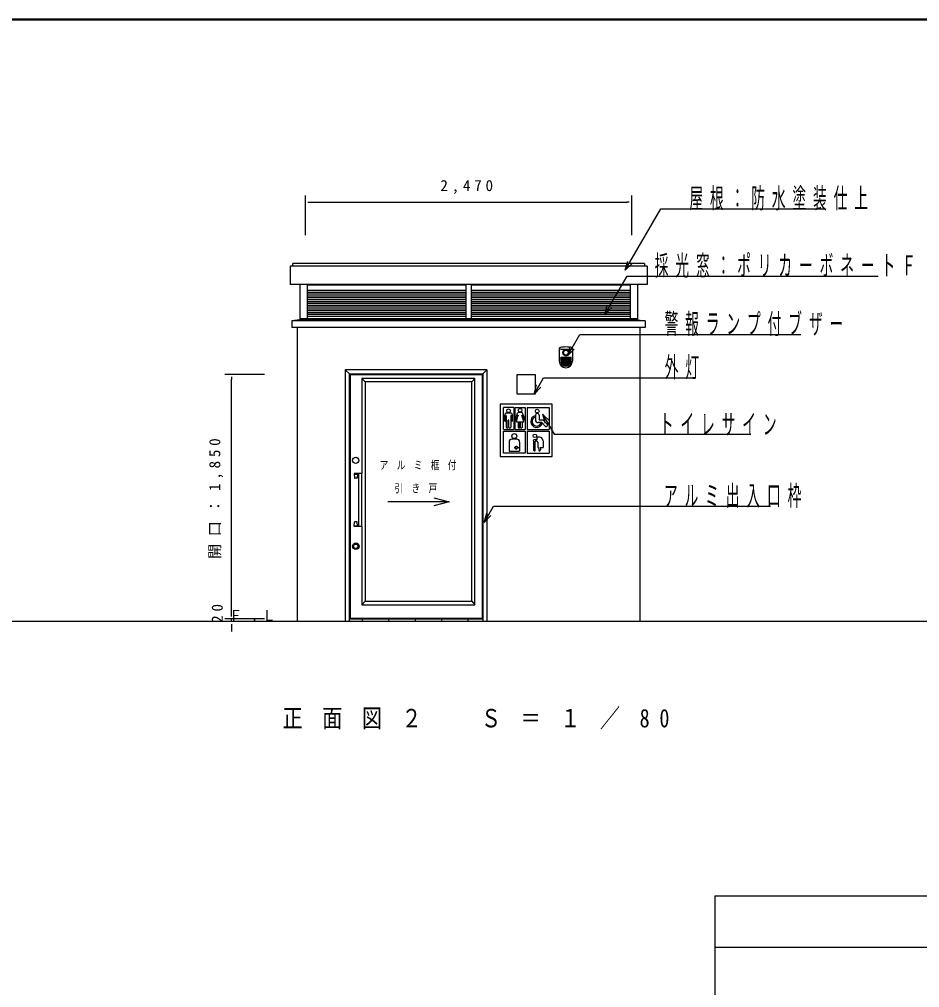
# Model space of a CAD drawing. Units: millimetres on the paper, enlarged 30 times, with parts at other scales. Extents: x -11550 to 0, y -44550 to 8010.
# Drawn here: x -8623 to -6069, y 5262 to 8010 of the extents above; entities that cross this region are included whole.
import ezdxf

# ---------------------------------------------------------------- set-up
doc = ezdxf.new("R2010")
doc.units = ezdxf.units.MM
doc.header["$LTSCALE"] = 30
doc.layers.add('layer1', color=4, linetype='Continuous', lineweight=25)
doc.styles.add('ＭＳ ゴシック', font='')
doc.styles.get('ＭＳ ゴシック').set_extended_font_data('MS Gothic')

msp = doc.modelspace()

# ---------------------------------------------------------------- linework, layer by layer
at = {"layer": 'layer1', "color": 7, "lineweight": 50}
msp.add_line((0, 8010), (-11550, 8010), dxfattribs=at)
at = {"layer": 'layer1'}
for p, q in [((-7811.77, 7397.75), (-7811.77, 7510.25)), ((-6885.52, 7397.75), (-6885.52, 7510.25)), ((-7804.74, 7491.5), (-7797.71, 7491.5)), ((-7797.71, 7491.5), (-6899.58, 7491.5)), ((-6892.55, 7491.5), (-6899.58, 7491.5)), ((-6890.88, 7320.59), (-6803.52, 7471.91)), ((-6803.52, 7471.91), (-6714.87, 7471.91)), ((-6714.87, 7471.91), (-6336.51, 7471.91)), ((-6849.89, 7317.12), (-7847.39, 7317.12)), ((-7847.39, 7309.62), (-7847.39, 7317.12)), ((-6904.01, 7297.86), (-6896.98, 7324.11)), ((-6904.01, 7297.86), (-6890.88, 7320.59)), ((-6884.79, 7317.07), (-6904.01, 7297.86)), ((-6849.89, 7317.12), (-6849.89, 7309.62)), ((-6949.33, 7194.59), (-6899.15, 7281.51)), ((-6899.15, 7281.51), (-6747.67, 7281.51)), ((-6747.67, 7281.51), (-6185.96, 7281.51)), ((-7356.14, 7235), (-7806.89, 7235)), ((-7356.14, 7229.75), (-7806.89, 7229.75)), ((-6890.39, 7235), (-7341.14, 7235)), ((-6890.39, 7229.75), (-7341.14, 7229.75)), ((-7356.14, 7224.5), (-7806.89, 7224.5)), ((-7356.14, 7219.25), (-7806.89, 7219.25)), ((-7356.14, 7214), (-7806.89, 7214)), ((-7356.14, 7208.75), (-7806.89, 7208.75)), ((-7356.14, 7203.5), (-7806.89, 7203.5)), ((-6890.39, 7224.5), (-7341.14, 7224.5)), ((-6890.39, 7219.25), (-7341.14, 7219.25)), ((-6890.39, 7214), (-7341.14, 7214)), ((-6890.39, 7208.75), (-7341.14, 7208.75)), ((-6890.39, 7203.5), (-7341.14, 7203.5)), ((-7356.14, 7198.25), (-7806.89, 7198.25)), ((-7356.14, 7193), (-7806.89, 7193)), ((-7356.14, 7187.75), (-7806.89, 7187.75)), ((-7356.14, 7182.5), (-7806.89, 7182.5)), ((-7356.14, 7177.25), (-7806.89, 7177.25)), ((-6890.39, 7198.25), (-7341.14, 7198.25)), ((-6890.39, 7193), (-7341.14, 7193)), ((-6890.39, 7187.75), (-7341.14, 7187.75)), ((-6890.39, 7182.5), (-7341.14, 7182.5)), ((-6890.39, 7177.25), (-7341.14, 7177.25)), ((-6962.46, 7171.85), (-6955.42, 7198.1)), ((-6962.46, 7171.85), (-6949.33, 7194.59)), ((-6943.24, 7191.07), (-6962.46, 7171.85)), ((-7356.14, 7172), (-7806.89, 7172)), ((-7356.14, 7166.75), (-7806.89, 7166.75)), ((-6890.39, 7172), (-7341.14, 7172)), ((-6890.39, 7166.75), (-7341.14, 7166.75)), ((-7054.79, 7077.53), (-7032.84, 7115.56)), ((-7032.84, 7115.56), (-6784.48, 7115.56)), ((-6784.48, 7115.56), (-6406.09, 7115.56)), ((-7067.92, 7054.8), (-7060.88, 7081.05)), ((-7067.92, 7054.8), (-7054.79, 7077.53)), ((-7048.7, 7074.01), (-7067.92, 7054.8)), ((-7685.21, 7002.12), (-7698.71, 7015.62)), ((-7310.21, 7002.12), (-7296.71, 7015.62)), ((-7928.02, 7002.12), (-8040.52, 7002.12)), ((-8021.77, 6995.09), (-8021.77, 6988.06)), ((-8021.77, 6322.43), (-8021.77, 6988.06)), ((-7685.21, 7002.12), (-7310.21, 7002.12)), ((-7685.21, 7002.12), (-7685.21, 6308.37)), ((-7641.99, 6981.4), (-7652, 6990.5)), ((-7339.93, 6981.4), (-7641.99, 6981.4)), ((-7641.99, 6981.4), (-7641.99, 6358.43)), ((-7330.83, 6990.5), (-7339.93, 6981.4)), ((-7339.93, 6358.43), (-7339.93, 6981.4)), ((-7310.21, 7002.12), (-7310.21, 6308.37)), ((-7149.74, 6969.43), (-7136.14, 6992.99)), ((-7136.14, 6992.99), (-6784.48, 6992.99)), ((-6784.48, 6992.99), (-6704.03, 6992.99)), ((-7162.86, 6946.7), (-7155.83, 6972.95)), ((-7162.86, 6946.7), (-7149.74, 6969.43)), ((-7143.65, 6965.92), (-7162.86, 6946.7)), ((-7220.77, 6908.37), (-7249.83, 6908.37)), ((-7249.83, 6846.5), (-7249.83, 6908.37)), ((-7220.77, 6908.37), (-7220.77, 6846.5)), ((-7217.02, 6908.37), (-7187.96, 6908.37)), ((-7217.02, 6908.37), (-7217.02, 6846.5)), ((-7187.96, 6908.37), (-7187.96, 6846.5)), ((-7182.33, 6908.37), (-7120.46, 6908.37)), ((-7182.33, 6908.37), (-7182.33, 6846.5)), ((-7120.46, 6908.37), (-7120.46, 6846.5)), ((-7246.22, 6870.37), (-7246.22, 6888.03)), ((-7243.37, 6870.37), (-7243.37, 6885.25)), ((-7241.86, 6885.25), (-7241.86, 6852.71)), ((-7241.18, 6893.07), (-7228.74, 6893.07)), ((-7236.06, 6852.71), (-7236.06, 6872.13)), ((-7234.54, 6852.71), (-7234.54, 6872.13)), ((-7228.74, 6885.25), (-7228.74, 6852.71)), ((-7227.23, 6870.37), (-7227.23, 6885.25)), ((-7224.37, 6870.37), (-7224.37, 6888.03)), ((-7216.02, 6876.4), (-7209.62, 6892.28)), ((-7212.84, 6867.6), (-7207.66, 6886.75)), ((-7207.66, 6886.75), (-7212.44, 6874.95)), ((-7199.38, 6894.51), (-7205.59, 6894.51)), ((-7197.31, 6886.75), (-7192.53, 6874.95)), ((-7192.14, 6867.6), (-7197.31, 6886.75)), ((-7188.96, 6876.4), (-7195.36, 6892.28)), ((-7159.16, 6886.75), (-7159.16, 6873.66)), ((-7148.81, 6886.75), (-7148.81, 6873.66)), ((-7148.81, 6873.66), (-7138.46, 6873.66)), ((-7119.27, 6870.82), (-7138.49, 6890.04)), ((-7138.49, 6890.04), (-7131.46, 6863.79)), ((-7138.49, 6890.04), (-7125.36, 6867.31)), ((-7138.46, 6873.66), (-7124.89, 6860.09)), ((-7249.83, 6846.5), (-7220.77, 6846.5)), ((-7217.02, 6846.5), (-7187.96, 6846.5)), ((-7212.84, 6867.6), (-7192.14, 6867.6)), ((-7208.18, 6867.6), (-7208.18, 6852.08)), ((-7203.26, 6852.08), (-7203.26, 6867.6)), ((-7201.71, 6852.08), (-7201.71, 6867.6)), ((-7196.79, 6867.6), (-7196.79, 6852.08)), ((-7182.33, 6846.5), (-7120.46, 6846.5)), ((-7141.04, 6865.89), (-7151.39, 6865.89)), ((-7141.04, 6865.89), (-7130.07, 6854.91)), ((-7125.36, 6867.31), (-7105.72, 6833.27)), ((-7249.83, 6840.87), (-7187.96, 6840.87)), ((-7249.83, 6779), (-7249.83, 6840.87)), ((-7212.18, 6818.72), (-7225.68, 6818.72)), ((-7187.96, 6840.87), (-7187.96, 6779)), ((-7182.33, 6840.87), (-7182.33, 6779)), ((-7182.33, 6840.87), (-7120.46, 6840.87)), ((-7155.02, 6816.66), (-7163.3, 6816.66)), ((-7155.02, 6822.87), (-7155.02, 6816.66)), ((-7147.77, 6824.42), (-7153.46, 6824.42)), ((-7120.46, 6840.87), (-7120.46, 6779)), ((-7105.72, 6833.27), (-6784.48, 6833.27)), ((-6784.48, 6833.27), (-6547.71, 6833.27)), ((-7233.93, 6810.47), (-7233.93, 6784.63)), ((-7214.25, 6795.81), (-7217.34, 6795.81)), ((-7217.34, 6792.89), (-7217.34, 6795.81)), ((-7217.34, 6792.89), (-7214.25, 6792.89)), ((-7214.25, 6795.81), (-7214.25, 6798.9)), ((-7214.25, 6798.9), (-7211.32, 6798.9)), ((-7214.25, 6789.8), (-7214.25, 6792.89)), ((-7211.32, 6789.8), (-7214.25, 6789.8)), ((-7211.32, 6795.81), (-7211.32, 6798.9)), ((-7208.24, 6795.81), (-7211.32, 6795.81)), ((-7211.32, 6789.8), (-7211.32, 6792.89)), ((-7208.24, 6792.89), (-7211.32, 6792.89)), ((-7208.24, 6795.81), (-7208.24, 6792.89)), ((-7203.93, 6810.47), (-7203.93, 6784.65)), ((-7163.3, 6786.65), (-7163.3, 6812.52)), ((-7155.02, 6812.52), (-7160.19, 6812.52)), ((-7160.19, 6786.65), (-7160.19, 6812.52)), ((-7152.43, 6809.93), (-7152.43, 6795.44)), ((-7152.43, 6795.44), (-7150.36, 6795.44)), ((-7150.36, 6795.44), (-7149.66, 6787.44)), ((-7145.18, 6795.44), (-7144.52, 6787.89)), ((-7145.18, 6795.44), (-7137.42, 6795.44)), ((-7137.42, 6814.07), (-7137.42, 6795.44)), ((-7187.96, 6779), (-7249.83, 6779)), ((-7233.93, 6784.65), (-7203.93, 6784.65)), ((-7182.33, 6779), (-7120.46, 6779)), ((-7447.13, 6652.36), (-7404.01, 6640.81)), ((-7447.13, 6640.81), (-7577.92, 6640.81)), ((-7404.01, 6640.81), (-7447.13, 6629.25)), ((-7404.01, 6640.81), (-7447.13, 6640.81)), ((-7291.23, 6605.28), (-7278.08, 6628.06)), ((-7278.08, 6628.06), (-6784.48, 6628.06)), ((-6784.48, 6628.06), (-6492.26, 6628.06)), ((-7304.36, 6582.55), (-7297.33, 6608.8)), ((-7304.36, 6582.55), (-7291.23, 6605.28)), ((-7285.14, 6601.76), (-7304.36, 6582.55)), ((-7641.99, 6358.43), (-7652, 6348.42)), ((-7641.99, 6358.43), (-7340.77, 6358.43)), ((-7339.93, 6358.43), (-7330.83, 6348.42)), ((-8021.77, 6322.43), (-8021.77, 6336.49)), ((-8021.77, 6315.4), (-8021.77, 6322.43)), ((-8021.77, 6315.4), (-8021.77, 6322.43)), ((-7928.02, 6308.37), (-8040.52, 6308.37)), ((-7928.02, 6308.37), (-8040.52, 6308.37)), ((-7928.02, 6300.87), (-8040.52, 6300.87)), ((-8021.77, 6300.87), (-8021.77, 6308.37)), ((-8021.77, 6293.84), (-8021.77, 6286.81)), ((-7650.52, 6308.37), (-7650.52, 6300.87)), ((-7575.52, 6308.37), (-7575.52, 6300.87)), ((-7500.52, 6308.37), (-7500.52, 6300.87)), ((-7425.52, 6308.37), (-7425.52, 6300.87)), ((-7350.52, 6308.37), (-7350.52, 6300.87)), ((-8021.77, 6286.81), (-8021.77, 6272.75))]:
    msp.add_line(p, q, dxfattribs=at)
at = {"layer": 'layer1', "color": 20}
for p, q in [((-6842.39, 7309.62), (-7854.89, 7309.62)), ((-7854.89, 7309.62), (-7854.89, 7257.12)), ((-6842.39, 7309.62), (-6842.39, 7257.12)), ((-6842.39, 7257.12), (-7854.89, 7257.12)), ((-7834.27, 6300.87), (-7834.27, 7135.81)), ((-6863.02, 7135.81), (-6863.02, 6300.87)), ((-900.82, 6300.87), (-10814.77, 6300.87))]:
    msp.add_line(p, q, dxfattribs=at)
at = {"layer": 'layer1', "color": 3}
for p, q in [((-7827.52, 7257.12), (-7827.52, 7161.5)), ((-7806.89, 7257.12), (-7806.89, 7161.5)), ((-7356.14, 7255.25), (-7806.89, 7255.25)), ((-7356.14, 7257.12), (-7356.14, 7161.5)), ((-7341.14, 7257.12), (-7341.14, 7161.5)), ((-6890.39, 7255.25), (-7341.14, 7255.25)), ((-6890.39, 7257.12), (-6890.39, 7161.5)), ((-6869.77, 7257.12), (-6869.77, 7161.5)), ((-7356.14, 7240.25), (-7806.89, 7240.25)), ((-6890.39, 7240.25), (-7341.14, 7240.25)), ((-7827.91, 7157.74), (-7850.02, 7154.56)), ((-7850.02, 7154.56), (-7850.02, 7135.81)), ((-6847.27, 7154.56), (-7850.02, 7154.56)), ((-7850.02, 7154.56), (-7850.02, 7154.56)), ((-7827.89, 7161.5), (-7827.89, 7157.75)), ((-7827.89, 7161.5), (-6869.39, 7161.5)), ((-7827.89, 7157.75), (-6869.39, 7157.75)), ((-6869.39, 7161.5), (-6869.39, 7157.75)), ((-6869.38, 7157.74), (-6847.27, 7154.56)), ((-6847.27, 7154.56), (-6847.27, 7154.56)), ((-6847.27, 7154.56), (-6847.27, 7135.81)), ((-6847.27, 7135.81), (-7850.02, 7135.81)), ((-7091.39, 7075.52), (-7091.39, 7040.18)), ((-7091.39, 7075.52), (-7091.39, 7075.39)), ((-7091.39, 7075.39), (-7091.39, 7075.02)), ((-7091.26, 7075.48), (-7088.15, 7074.51)), ((-7084.43, 7073.95), (-7060.86, 7073.95)), ((-7073.82, 7071.14), (-7073.82, 7071.4)), ((-7071.47, 7071.4), (-7071.47, 7071.14)), ((-7054.03, 7075.48), (-7057.14, 7074.51)), ((-7053.89, 7075.52), (-7053.89, 7040.18)), ((-7087.37, 7051.01), (-7057.91, 7051.01)), ((-7087.37, 7051.01), (-7087.37, 7040.18)), ((-7087.37, 7049.24), (-7085.61, 7051.01)), ((-7087.37, 7046.74), (-7083.11, 7051.01)), ((-7087.37, 7044.24), (-7080.61, 7051.01)), ((-7087.37, 7041.74), (-7078.11, 7051.01)), ((-7087.37, 7051.01), (-7064.36, 7028)), ((-7087.37, 7047.47), (-7066.63, 7026.73)), ((-7087.37, 7043.94), (-7069.28, 7025.84)), ((-7087.37, 7040.4), (-7072.42, 7025.45)), ((-7087.35, 7039.27), (-7075.61, 7051.01)), ((-7087.04, 7037.07), (-7073.11, 7051.01)), ((-7086.87, 7036.36), (-7076.46, 7025.95)), ((-7086.48, 7035.13), (-7070.61, 7051.01)), ((-7085.72, 7033.39), (-7068.11, 7051.01)), ((-7084.78, 7031.83), (-7065.61, 7051.01)), ((-7083.84, 7051.01), (-7062.41, 7029.58)), ((-7083.69, 7030.43), (-7063.11, 7051.01)), ((-7082.44, 7029.18), (-7060.61, 7051.01)), ((-7081.04, 7028.08), (-7058.11, 7051.01)), ((-7080.3, 7051.01), (-7060.76, 7031.47)), ((-7079.49, 7061.59), (-7079.26, 7061.72)), ((-7079.48, 7027.13), (-7057.91, 7048.7)), ((-7078.31, 7059.55), (-7078.09, 7059.69)), ((-7077.75, 7026.36), (-7057.91, 7046.2)), ((-7076.77, 7051.01), (-7059.43, 7033.67)), ((-7075.82, 7025.79), (-7057.91, 7043.7)), ((-7074.35, 7056.48), (-7074.22, 7056.32)), ((-7074.31, 7057.32), (-7074.31, 7056.66)), ((-7074.13, 7057.28), (-7074.13, 7056.66)), ((-7074.13, 7056.66), (-7073.67, 7056.11)), ((-7073.63, 7025.48), (-7057.91, 7041.2)), ((-7073.37, 7055.97), (-7073.41, 7057.16)), ((-7073.38, 7055.97), (-7071.9, 7055.97)), ((-7073.26, 7055.87), (-7071.9, 7055.87)), ((-7073.23, 7051.01), (-7058.45, 7036.23)), ((-7071.87, 7057.16), (-7071.91, 7055.97)), ((-7071.16, 7056.66), (-7071.61, 7056.11)), ((-7071.16, 7056.66), (-7071.16, 7057.28)), ((-7070.97, 7056.66), (-7071.16, 7056.66)), ((-7071.08, 7025.53), (-7057.91, 7038.7)), ((-7070.94, 7056.48), (-7071.06, 7056.32)), ((-7069.7, 7051.01), (-7057.91, 7039.22)), ((-7067.87, 7026.24), (-7058.71, 7035.41)), ((-7066.97, 7059.55), (-7067.2, 7059.68)), ((-7066.16, 7051.01), (-7057.91, 7042.76)), ((-7066.03, 7061.72), (-7065.8, 7061.59)), ((-7062.63, 7051.01), (-7057.91, 7046.29)), ((-7059.09, 7051.01), (-7057.91, 7049.83)), ((-7057.91, 7040.18), (-7057.91, 7051.01)), ((-7652, 6990.5), (-7652, 6720.84)), ((-7330.83, 6990.5), (-7652, 6990.5)), ((-7330.83, 6348.42), (-7330.83, 6990.5)), ((-7673.57, 6720.31), (-7673.57, 6718.99)), ((-7673.57, 6718.99), (-7659.88, 6718.99)), ((-7673.57, 6718.99), (-7672.69, 6708.43)), ((-7652.19, 6720.87), (-7673, 6720.87)), ((-7665.82, 6707.74), (-7671.94, 6707.74)), ((-7664.19, 6718.99), (-7665.07, 6708.43)), ((-7659.88, 6572.74), (-7659.88, 6718.99)), ((-7651.63, 6571.43), (-7651.63, 6720.31)), ((-7673.57, 6572.74), (-7672.69, 6583.31)), ((-7673.57, 6571.43), (-7673.57, 6572.74)), ((-7673.19, 6572.74), (-7659.88, 6572.74)), ((-7652.19, 6570.87), (-7673, 6570.87)), ((-7665.82, 6583.99), (-7671.94, 6583.99)), ((-7664.19, 6572.74), (-7665.07, 6583.31)), ((-7652, 6570.9), (-7652, 6348.42)), ((-7652, 6348.42), (-7330.83, 6348.42)), ((-7687.46, 6308.37), (-7307.96, 6308.37)), ((-7685.21, 6310.19), (-7310.21, 6310.19))]:
    msp.add_line(p, q, dxfattribs=at)
at = {"layer": 'layer1', "color": 6}
for p, q in [((-7296.71, 7015.62), (-7698.71, 7015.62)), ((-7698.71, 7015.62), (-7698.71, 6300.87)), ((-7296.71, 7015.62), (-7296.71, 6300.87)), ((-7687.46, 7004.37), (-7307.96, 7004.37)), ((-7687.46, 7004.37), (-7687.46, 6300.87)), ((-7307.96, 7004.37), (-7307.96, 6300.87)), ((-6649.75, 5522.68), (-6649.75, 990)), ((-6649.75, 5522.68), (-1222.75, 5522.68)), ((-6649.75, 5377.13), (-1222.75, 5377.13))]:
    msp.add_line(p, q, dxfattribs=at)
at = {"layer": 'layer1', "color": 3}
for points in [[(-7158.89, 7001.18), (-7211.39, 7001.18), (-7211.39, 6946.81), (-7158.89, 6946.81)], [(-7259.21, 6917.75), (-7259.21, 6769.62), (-7111.08, 6769.62), (-7111.08, 6917.75)]]:
    msp.add_lwpolyline(points, close=True, dxfattribs=at)
for centre, radius in [((-7072.64, 7064.18), 8.44), ((-7072.64, 7064.18), 7.06), ((-7072.64, 7064.18), 6.7), ((-7668.88, 6758.37), 8.81), ((-7668.88, 6514.62), 9.38), ((-7668.88, 6514.62), 6.19)]:
    msp.add_circle(centre, radius, dxfattribs=at)
at = {"layer": 'layer1'}
for centre, radius in [((-7235.3, 6899.13), 5.16), ((-7202.49, 6900.72), 5.16), ((-7153.98, 6898.13), 5.16), ((-7218.85, 6827.33), 7.11), ((-7160.69, 6828.06), 5.16)]:
    msp.add_circle(centre, radius, dxfattribs=at)
at = {"layer": 'layer1', "color": 3}
for centre, radius, start, end in [((-7087.64, 7075.52), 3.75, 97.9281, 180), ((-7072.64, 6967.8), 112.5, 92.3608, 97.9281), ((-7084.43, 7086.45), 12.5, 252.68899, 270), ((-7072.64, 7064.18), 7.89, 282.535, 257.465), ((-7072.64, 7064.18), 7.7, 282.535, 257.465), ((-7072.64, 6967.8), 112.48, 87.6392, 92.3608), ((-7072.64, 7064.18), 7.32, 80.7571, 99.2428), ((-7072.64, 6967.8), 112.5, 82.0719, 87.6392), ((-7060.86, 7086.45), 12.5, 270, 287.31101), ((-7057.64, 7075.52), 3.75, 0, 82.0719), ((-7072.64, 7040.18), 18.75, 180, 0), ((-7072.64, 7040.18), 14.73, 180, 0), ((-7072.64, 7064.18), 7.32, 200.757, 219.243), ((-7073.26, 7057.12), 1.25, 219.567, 270), ((-7073.38, 7056.35), 0.375, 219.567, 270), ((-7072.03, 7057.12), 1.25, 270, 320.43301), ((-7071.9, 7056.35), 0.375, 270, 320.43301), ((-7072.64, 7064.18), 7.32, 320.75699, 339.24301), ((-7673, 6720.31), 0.563, 90, 180), ((-7671.94, 6708.49), 0.75, 184.76364, 270), ((-7665.82, 6708.49), 0.75, 270, 355.23636), ((-7652.19, 6720.31), 0.563, 0, 90), ((-7673.19, 6572.37), 0.375, 90, 180), ((-7673, 6571.43), 0.563, 180, 270), ((-7671.94, 6583.24), 0.75, 90, 175.23636), ((-7665.82, 6583.24), 0.75, 4.76364, 90), ((-7652.19, 6571.43), 0.563, 270, 0)]:
    msp.add_arc(centre, radius, start, end, dxfattribs=at)
at = {"layer": 'layer1'}
for centre, radius, start, end in [((-7241.18, 6888.03), 5.05, 90, 180), ((-7244.8, 6870.37), 1.43, 180, 0), ((-7242.62, 6885.25), 0.757, 0, 180), ((-7235.3, 6872.13), 0.757, 0, 180), ((-7229.42, 6888.03), 5.05, 0, 90), ((-7227.98, 6885.25), 0.757, 0, 180), ((-7225.8, 6870.37), 1.43, 180, 0), ((-7214.23, 6875.68), 1.93, 158.04677, 337.93217), ((-7205.92, 6890.35), 4.17, 85.53343, 152.43219), ((-7199.06, 6890.35), 4.17, 27.56781, 94.46657), ((-7190.74, 6875.68), 1.93, 202.06783, 21.95323), ((-7155.53, 6868.89), 16.82, 102.4382, 343.88228), ((-7155.53, 6868.89), 12.94, 106.26036, 346.58563), ((-7151.9, 6873.15), 7.28, 176.01845, 273.98128), ((-7153.98, 6886.75), 5.17, 0, 180), ((-7238.96, 6852.71), 2.9, 180, 0), ((-7231.64, 6852.71), 2.9, 180, 0), ((-7205.72, 6852.08), 2.46, 180, 0), ((-7199.25, 6852.08), 2.46, 180, 0), ((-7128.51, 6858.53), 3.94, 246.70496, 23.29527), ((-7225.68, 6810.47), 8.25, 90, 180), ((-7212.18, 6810.47), 8.25, 0, 90), ((-7163.3, 6814.59), 2.07, 90, 270), ((-7153.46, 6822.87), 1.55, 90, 180), ((-7147.77, 6814.07), 10.35, 0, 90), ((-7155.02, 6809.93), 2.59, 0, 90), ((-7147.09, 6787.66), 2.58, 185.00032, 5), ((-7161.74, 6786.65), 1.55, 180, 0)]:
    msp.add_arc(centre, radius, start, end, dxfattribs=at)

# ---------------------------------------------------------------- texts
at = {"layer": 'layer1', "color": 3, "char_height": 31.41, "style": 'ＭＳ ゴシック'}
for s, insert, attachment_point in [('\\T1.5;2,470', (-7348.64, 7534.39), 5), ('\\T1.64;\\W0.9;Ｆ.Ｌ', (-8028.91, 6302.02), 7)]:
    msp.add_mtext(s, dxfattribs=dict(at, insert=insert, attachment_point=attachment_point))
at = {"layer": 'layer1', "color": 2, "attachment_point": 7, "style": 'ＭＳ ゴシック'}
for s, insert, char_height in [('\\T1.5;\\W0.5;屋根：防水塗装仕上', (-6722.18, 7467.53), 57.18), ('\\T1.5;\\W0.5;採光窓：ポリカーボネートＦｉｘ', (-6820.57, 7277.14), 57.18), ('\\T1.5;\\W0.5;警報ランプ付ブザー', (-6792.61, 7111.2), 57.18), ('\\T1.5;\\W0.5;外灯', (-6792.12, 6988.63), 57.18), ('\\T1.5;\\W0.5;トイレサイン', (-6806.1, 6828.9), 57.18), ('\\T1.97;\\W0.75;アルミ框付', (-7600.84, 6730.58), 23.37), ('\\T1.97;\\W0.75;引き戸', (-7559.01, 6664.76), 23.37), ('\\T1.5;\\W0.5;アルミ出入口枠', (-6794.28, 6623.71), 57.18)]:
    msp.add_mtext(s, dxfattribs=dict(at, insert=insert, char_height=char_height))
at = {"layer": 'layer1', "color": 3, "char_height": 31.41, "attachment_point": 5, "rotation": 90, "style": 'ＭＳ ゴシック'}
for s, insert in [('\\T1.5;開口：1,850', (-8065.09, 6655.24)), ('\\T1.5;20', (-8061.94, 6329.49))]:
    msp.add_mtext(s, dxfattribs=dict(at, insert=insert))
at = {"layer": 'layer1', "color": 6, "insert": (-7876.63, 5994.59), "char_height": 52.37, "attachment_point": 7, "style": 'ＭＳ ゴシック'}
msp.add_mtext('\\T1.97;\\W0.8;正面図２\u3000Ｓ＝１／80', dxfattribs=at)

doc.saveas('drawing.dxf')
